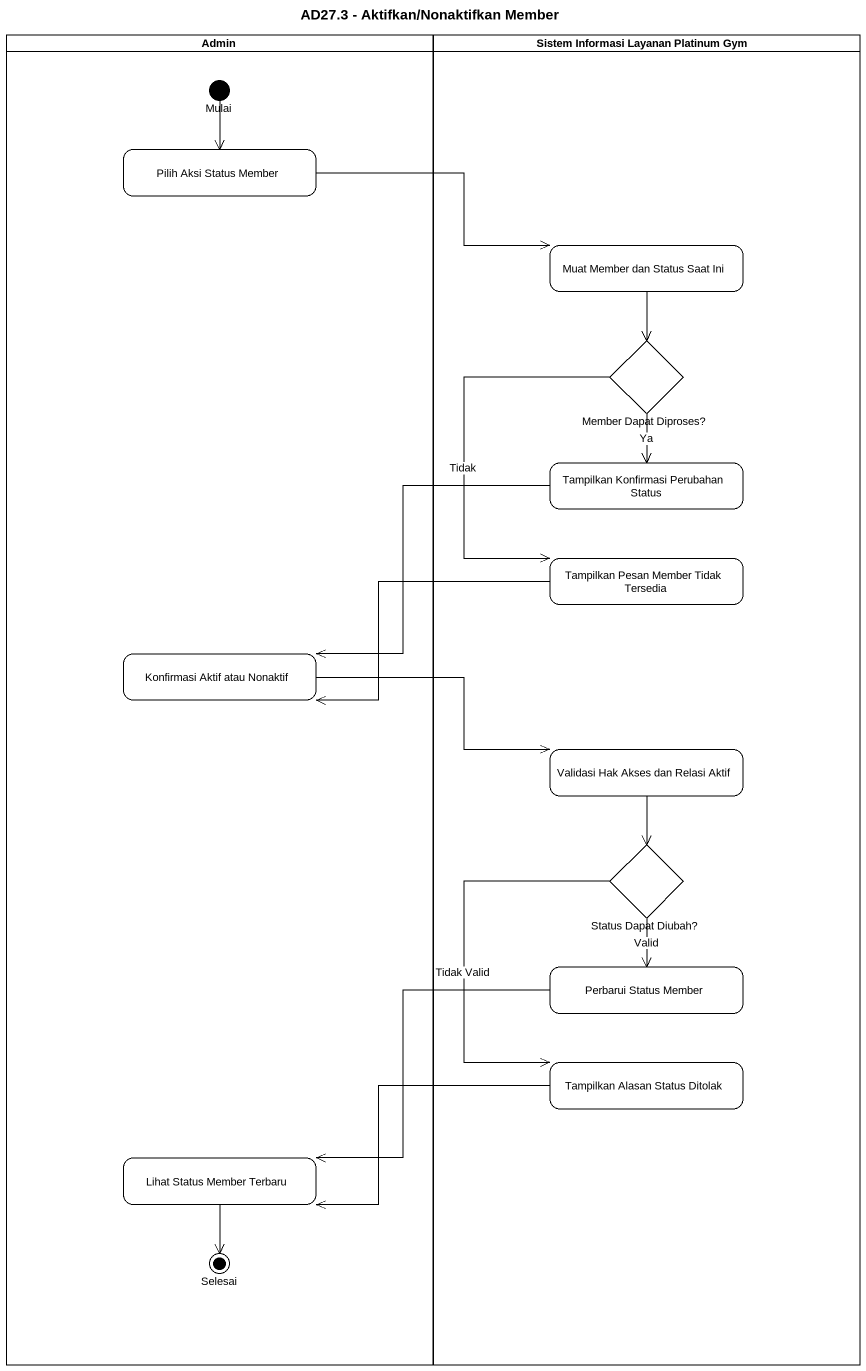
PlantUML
@startuml
title AD27.3 - Aktifkan/Nonaktifkan Member
hide empty description
state Admin <<partition>> {
  state Mulai <<start>>
  state "Pilih Aksi Status Member" as Pilih_Aksi_Status_Member
  state "Konfirmasi Aktif atau Nonaktif" as Konfirmasi_Aktif_atau
  state "Lihat Status Member Terbaru" as Lihat_Status_Member_Terbaru
  state Selesai <<end>>
}
state "Sistem Informasi Layanan Platinum Gym" as Sistem_Informasi_Layanan <<partition>> {
  state "Muat Member dan Status Saat Ini" as Muat_Member_dan_Status_Saat
  state "Member Dapat Diproses?" as Member_Dapat_Diproses <<choice>>
  state "Tampilkan Konfirmasi Perubahan Status" as Tampilkan_Konfirmasi
  state "Tampilkan Pesan Member Tidak Tersedia" as Tampilkan_Pesan_Member
  state "Validasi Hak Akses dan Relasi Aktif" as Validasi_Hak_Akses_dan
  state "Status Dapat Diubah?" as Status_Dapat_Diubah <<choice>>
  state "Perbarui Status Member" as Perbarui_Status_Member
  state "Tampilkan Alasan Status Ditolak" as Tampilkan_Alasan_Status
}
Mulai --> Pilih_Aksi_Status_Member
Pilih_Aksi_Status_Member -right-> Muat_Member_dan_Status_Saat
Muat_Member_dan_Status_Saat --> Member_Dapat_Diproses
Member_Dapat_Diproses --> Tampilkan_Konfirmasi : Ya
Member_Dapat_Diproses --> Tampilkan_Pesan_Member : Tidak
Tampilkan_Konfirmasi -left-> Konfirmasi_Aktif_atau
Tampilkan_Pesan_Member -left-> Konfirmasi_Aktif_atau
Konfirmasi_Aktif_atau -right-> Validasi_Hak_Akses_dan
Validasi_Hak_Akses_dan --> Status_Dapat_Diubah
Status_Dapat_Diubah --> Perbarui_Status_Member : Valid
Status_Dapat_Diubah --> Tampilkan_Alasan_Status : Tidak Valid
Perbarui_Status_Member -left-> Lihat_Status_Member_Terbaru
Tampilkan_Alasan_Status -left-> Lihat_Status_Member_Terbaru
Lihat_Status_Member_Terbaru --> Selesai
@enduml
